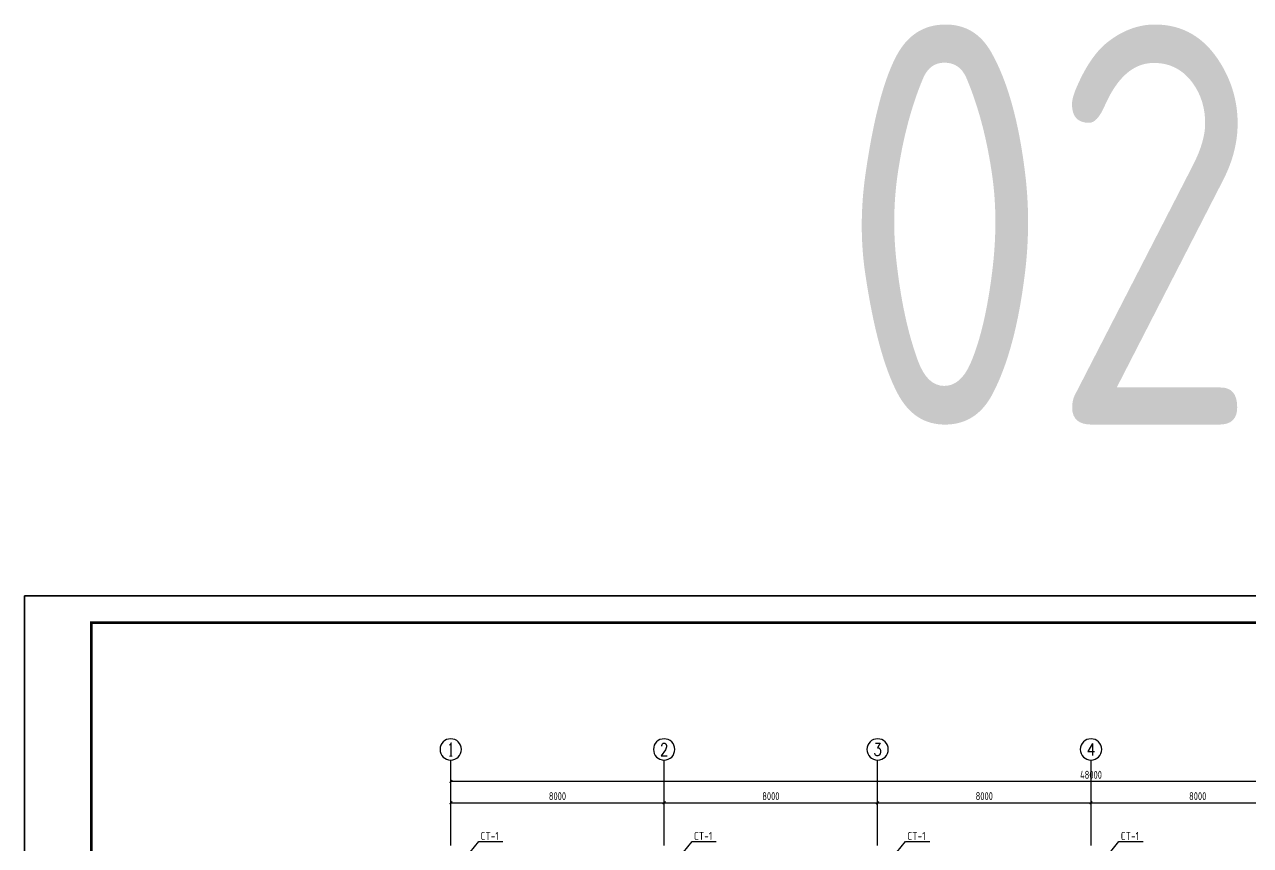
# Model space of a CAD drawing. Header units: millimetres. Extents: x 866561 to 877878, y 40199 to 44891.
# Drawn here: x 868454 to 868913.5, y 40701.8 to 41009.6 of the extents above; entities that cross this region are included whole.
import ezdxf
from ezdxf.enums import TextEntityAlignment as Align

# ---------------------------------------------------------------- set-up
doc = ezdxf.new("R2010")
doc.units = ezdxf.units.MM
doc.header["$LTSCALE"] = 1000
doc.header["$MEASUREMENT"] = 0
for name, color, linetype in [('AXIS', 3, 'Continuous'), ('AXIS_TEXT', 7, 'Continuous'), ('DIM', 7, 'Continuous'), ('梁集中标注', 2, 'Continuous')]:
    doc.layers.add(name, color=color, linetype=linetype)
doc.styles.add('_TCH_AXIS', font='COMPLEX', dxfattribs={"bigfont": 'GBCBIG'})
doc.styles.add('COMPLEX', font='COMPLEX')
doc.styles.add('GBHZ', font='gbenor.shx', dxfattribs={"width": 0.9, "bigfont": 'gbcbig.shx'})
doc.styles.get("Standard").update_dxf_attribs({"font": 'gbenor.shx', "bigfont": 'gbcbig.shx'})
doc.dimstyles.new('Y100', dxfattribs={"dimscale": 0, "dimtxt": 3, "dimasz": 0.01, "dimexe": 1.2, "dimexo": 2, "dimgap": 1, "dimtad": 1, "dimdec": 0, "dimlfac": 100, "dimzin": 0, "dimdsep": 46, "dimtxsty": 'GBHZ', "dimblk": 'DX', "dimcen": 0.09, "dimdle": 1, "dimclrd": 7, "dimclre": 7, "dimclrt": 7, "dimadec": 0, "dimazin": 0, "dimtfac": 1, "dimtdec": 0, "dimtix": 1, "dimtmove": 2, "dimatfit": 3, "dimldrblk": 'DX', "dimfxl": 0, "dimtolj": 1, "dimtzin": 0, "dimarcsym": 0})

# ---------------------------------------------------------------- blocks, each defined once
blk = doc.blocks.new('_AXISO')
blk.add_circle((0, 0), 0.5)
at = {"layer": 'AXIS_TEXT', "style": 'COMPLEX', "width": 1.041667}
blk.add_attdef('A', text='', height=0.56, dxfattribs=at).set_placement((-0.25, -0.28), (0.25, -0.28), align=Align.FIT)
blk = doc.blocks.new('DX')
at = {"color": 0, "linetype": 'ByBlock', "const_width": 40}
blk.add_lwpolyline([(-54, -51), (46, 49)], dxfattribs=at)
blk = doc.blocks.new('*D1784')
at = {"layer": 'Defpoints', "color": 0, "transparency": 16777216}
for p in [(868693.77, 40717.75), (868613.77, 40701.75), (868693.77, 40701.75)]:
    blk.add_point(p, dxfattribs=at)
at = {"layer": 'dim', "color": 7, "lineweight": -2, "transparency": 16777216}
for p, q in [((868613.77, 40703.75), (868613.77, 40718.95)), ((868613.78, 40717.75), (868693.76, 40717.75)), ((868693.77, 40703.75), (868693.77, 40718.95))]:
    blk.add_line(p, q, dxfattribs=at)
at = {"layer": 'dim', "color": 7, "lineweight": -2, "transparency": 16777216, "xscale": 0.01, "yscale": 0.01, "zscale": 0.01, "rotation": 180}
blk.add_blockref('DX', (868613.77, 40717.75), dxfattribs=at)
at = {"layer": 'dim', "color": 7, "lineweight": -2, "transparency": 16777216, "xscale": 0.01, "yscale": 0.01, "zscale": 0.01}
blk.add_blockref('DX', (868693.77, 40717.75), dxfattribs=at)
at = {"layer": 'dim', "color": 7, "transparency": 16777216, "insert": (868653.77, 40720.25), "char_height": 3, "attachment_point": 5, "style": 'GBHZ'}
blk.add_mtext('\\A1;8000', dxfattribs=at)
blk = doc.blocks.new('*D1785')
at = {"layer": 'Defpoints', "color": 0, "transparency": 16777216}
for p in [(868773.77, 40717.75), (868693.77, 40701.75), (868773.77, 40701.75)]:
    blk.add_point(p, dxfattribs=at)
at = {"layer": 'dim', "color": 7, "lineweight": -2, "transparency": 16777216}
for p, q in [((868693.77, 40703.75), (868693.77, 40718.95)), ((868693.78, 40717.75), (868773.76, 40717.75)), ((868773.77, 40703.75), (868773.77, 40718.95))]:
    blk.add_line(p, q, dxfattribs=at)
at = {"layer": 'dim', "color": 7, "lineweight": -2, "transparency": 16777216, "xscale": 0.01, "yscale": 0.01, "zscale": 0.01, "rotation": 180}
blk.add_blockref('DX', (868693.77, 40717.75), dxfattribs=at)
at = {"layer": 'dim', "color": 7, "lineweight": -2, "transparency": 16777216, "xscale": 0.01, "yscale": 0.01, "zscale": 0.01}
blk.add_blockref('DX', (868773.77, 40717.75), dxfattribs=at)
at = {"layer": 'dim', "color": 7, "transparency": 16777216, "insert": (868733.77, 40720.25), "char_height": 3, "attachment_point": 5, "style": 'GBHZ'}
blk.add_mtext('\\A1;8000', dxfattribs=at)
blk = doc.blocks.new('*D1786')
at = {"layer": 'Defpoints', "color": 0, "transparency": 16777216}
for p in [(868853.77, 40717.75), (868773.77, 40701.75), (868853.77, 40701.75)]:
    blk.add_point(p, dxfattribs=at)
at = {"layer": 'dim', "color": 7, "lineweight": -2, "transparency": 16777216}
for p, q in [((868773.77, 40703.75), (868773.77, 40718.95)), ((868773.78, 40717.75), (868853.76, 40717.75)), ((868853.77, 40703.75), (868853.77, 40718.95))]:
    blk.add_line(p, q, dxfattribs=at)
at = {"layer": 'dim', "color": 7, "lineweight": -2, "transparency": 16777216, "xscale": 0.01, "yscale": 0.01, "zscale": 0.01, "rotation": 180}
blk.add_blockref('DX', (868773.77, 40717.75), dxfattribs=at)
at = {"layer": 'dim', "color": 7, "lineweight": -2, "transparency": 16777216, "xscale": 0.01, "yscale": 0.01, "zscale": 0.01}
blk.add_blockref('DX', (868853.77, 40717.75), dxfattribs=at)
at = {"layer": 'dim', "color": 7, "transparency": 16777216, "insert": (868813.77, 40720.25), "char_height": 3, "attachment_point": 5, "style": 'GBHZ'}
blk.add_mtext('\\A1;8000', dxfattribs=at)
blk = doc.blocks.new('*D1787')
at = {"layer": 'Defpoints', "color": 0, "transparency": 16777216}
for p in [(868933.77, 40717.75), (868853.77, 40701.75), (868933.77, 40701.75)]:
    blk.add_point(p, dxfattribs=at)
at = {"layer": 'dim', "color": 7, "lineweight": -2, "transparency": 16777216}
for p, q in [((868853.77, 40703.75), (868853.77, 40718.95)), ((868853.78, 40717.75), (868933.76, 40717.75)), ((868933.77, 40703.75), (868933.77, 40718.95))]:
    blk.add_line(p, q, dxfattribs=at)
at = {"layer": 'dim', "color": 7, "lineweight": -2, "transparency": 16777216, "xscale": 0.01, "yscale": 0.01, "zscale": 0.01, "rotation": 180}
blk.add_blockref('DX', (868853.77, 40717.75), dxfattribs=at)
at = {"layer": 'dim', "color": 7, "lineweight": -2, "transparency": 16777216, "xscale": 0.01, "yscale": 0.01, "zscale": 0.01}
blk.add_blockref('DX', (868933.77, 40717.75), dxfattribs=at)
at = {"layer": 'dim', "color": 7, "transparency": 16777216, "insert": (868893.77, 40720.25), "char_height": 3, "attachment_point": 5, "style": 'GBHZ'}
blk.add_mtext('\\A1;8000', dxfattribs=at)
blk = doc.blocks.new('*D1790')
at = {"layer": 'Defpoints', "color": 0, "transparency": 16777216}
for p in [(868613.77, 40725.75), (868613.77, 40701.75), (869093.77, 40701.75)]:
    blk.add_point(p, dxfattribs=at)
at = {"layer": 'dim', "color": 7, "lineweight": -2, "transparency": 16777216}
for p, q in [((868613.77, 40703.75), (868613.77, 40726.95)), ((869093.76, 40725.75), (868613.78, 40725.75)), ((869093.77, 40703.75), (869093.77, 40726.95))]:
    blk.add_line(p, q, dxfattribs=at)
at = {"layer": 'dim', "color": 7, "lineweight": -2, "transparency": 16777216, "xscale": 0.01, "yscale": 0.01, "zscale": 0.01, "rotation": 180}
blk.add_blockref('DX', (868613.77, 40725.75), dxfattribs=at)
at = {"layer": 'dim', "color": 7, "lineweight": -2, "transparency": 16777216, "xscale": 0.01, "yscale": 0.01, "zscale": 0.01}
blk.add_blockref('DX', (869093.77, 40725.75), dxfattribs=at)
at = {"layer": 'dim', "color": 7, "transparency": 16777216, "insert": (868853.77, 40728.25), "char_height": 3, "attachment_point": 5, "style": 'GBHZ'}
blk.add_mtext('\\A1;48000', dxfattribs=at)

msp = doc.modelspace()

# ---------------------------------------------------------------- linework, layer by layer
for p, q in [((868454.005, 40201.355), (868454.005, 40795.355)), ((868454.005, 40795.355), (868454.005, 40201.355))]:
    msp.add_line(p, q)
at = {"color": 0}
for p, q in [((869295.005, 40795.355), (868454.005, 40795.355)), ((868454.005, 40795.355), (869295.005, 40795.355))]:
    msp.add_line(p, q, dxfattribs=at)
at = {"color": 0, "const_width": 1}
msp.add_lwpolyline([(869285.005, 40211.355), (868479.005, 40211.355), (868479.005, 40785.355), (869285.005, 40785.355)], close=True, dxfattribs=at)
at = {"layer": 'AXIS', "color": 0}
for p, q in [((868613.767, 40701.753), (868613.767, 40733.753)), ((868693.767, 40701.753), (868693.767, 40733.753)), ((868773.767, 40701.753), (868773.767, 40733.753)), ((868853.767, 40701.753), (868853.767, 40733.753))]:
    msp.add_line(p, q, dxfattribs=at)
at = {"layer": 'DIM', "linetype": 'ByBlock'}
for p, q in [((868617.767, 40695.253), (868624.242, 40703.25)), ((868624.242, 40703.25), (868633.311, 40703.25)), ((868697.767, 40695.253), (868704.242, 40703.25)), ((868704.242, 40703.25), (868713.311, 40703.25)), ((868777.767, 40695.253), (868784.242, 40703.25)), ((868784.242, 40703.25), (868793.311, 40703.25)), ((868857.767, 40695.253), (868864.242, 40703.25)), ((868864.242, 40703.25), (868873.311, 40703.25))]:
    msp.add_line(p, q, dxfattribs=at)

# ---------------------------------------------------------------- block references
at = {"layer": 'AXIS', "color": 0}
ref = msp.add_blockref('_AXISO', (868613.767, 40737.753), dxfattribs=dict(at, xscale=-8, yscale=8, zscale=8, rotation=180))
ref.add_attrib('A', '1', dxfattribs={"layer": 'AXIS_TEXT', "color": 0, "height": 5.147, "style": '_TCH_AXIS'}).set_placement((868612.664, 40735.179), (868614.87, 40735.179), align=Align.FIT)
ref = msp.add_blockref('_AXISO', (868693.767, 40737.753), dxfattribs=dict(at, xscale=-8, yscale=8, zscale=8, rotation=180))
ref.add_attrib('A', '2', dxfattribs={"layer": 'AXIS_TEXT', "color": 0, "height": 4.659, "style": '_TCH_AXIS'}).set_placement((868692.214, 40735.423), (868695.32, 40735.423), align=Align.FIT)
ref = msp.add_blockref('_AXISO', (868773.767, 40737.753), dxfattribs=dict(at, xscale=-8, yscale=8, zscale=8, rotation=180))
ref.add_attrib('A', '3', dxfattribs={"layer": 'AXIS_TEXT', "color": 0, "height": 4.659, "style": '_TCH_AXIS'}).set_placement((868772.214, 40735.423), (868775.32, 40735.423), align=Align.FIT)
ref = msp.add_blockref('_AXISO', (868853.767, 40737.753), dxfattribs=dict(at, xscale=-8, yscale=8, zscale=8, rotation=180))
ref.add_attrib('A', '4', dxfattribs={"layer": 'AXIS_TEXT', "color": 0, "height": 4.454, "style": '_TCH_AXIS'}).set_placement((868852.07, 40735.526), (868855.464, 40735.526), align=Align.FIT)

# ---------------------------------------------------------------- texts
at = {"layer": 'DIM', "linetype": 'ByBlock'}
for p in [(868624.916, 40703.812), (868704.916, 40703.812), (868784.916, 40703.812), (868864.916, 40703.812)]:
    msp.add_text('CT-1', height=3, dxfattribs=at).set_placement(p)
at = {"layer": '梁集中标注', "style": 'GBHZ', "width": 0.9}
msp.add_text('02', height=150, dxfattribs=at).set_placement((868759.614, 40859.557))

# ---------------------------------------------------------------- dimensions: what is measured, and where the dimension line sits
at = {"layer": 'dim'}
for base, p1, p2, picture, middle in [((868613.767, 40725.753), (869093.767, 40701.753), (868613.767, 40701.753), '*D1790', (868853.767, 40728.253)), ((868693.767, 40717.753), (868613.767, 40701.753), (868693.767, 40701.753), '*D1784', (868653.767, 40720.253)), ((868773.767, 40717.753), (868693.767, 40701.753), (868773.767, 40701.753), '*D1785', (868733.767, 40720.253)), ((868853.767, 40717.753), (868773.767, 40701.753), (868853.767, 40701.753), '*D1786', (868813.767, 40720.253)), ((868933.767, 40717.753), (868853.767, 40701.753), (868933.767, 40701.753), '*D1787', (868893.767, 40720.253))]:
    dim = msp.add_linear_dim(base=base, p1=p1, p2=p2, dimstyle='Y100', override={"dimscale": 1, "dimfxl": 2}, dxfattribs=at)
    dim.commit()
    dim.dimension.update_dxf_attribs({"geometry": picture, "text_midpoint": middle})

doc.saveas('drawing.dxf')
